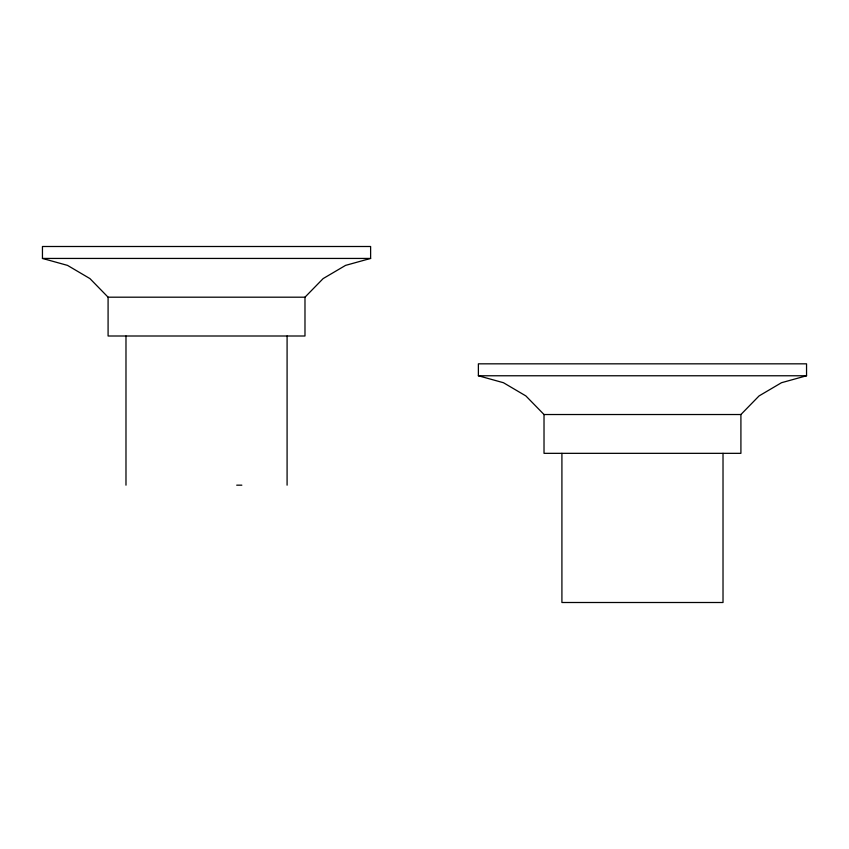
<?xml version="1.0" encoding="UTF-8"?>
<svg xmlns="http://www.w3.org/2000/svg" width="849" height="849" viewBox="0 0 849 849"><rect width="100%" height="100%" fill="white"/><g stroke="black" fill="none" stroke-linecap="round" stroke-linejoin="round"><path stroke-width="1.27" d="M304.982 297.192L323.14 278.589L345.554 265.387L370.62 258.436L370.62 246.497L42.45 246.497L42.45 258.436L67.517 265.387L89.93 278.589L108.088 297.192L108.088 336.002L304.982 336.002L304.982 297.192L108.088 297.192M740.912 414.524L759.07 395.921L781.483 382.719L806.55 375.767L806.55 363.828L478.38 363.828L478.38 375.767L503.446 382.719L525.86 395.921L544.018 414.524L544.018 453.334L740.912 453.334L740.912 414.524L544.018 414.524M42.45 258.436L370.62 258.436M478.38 375.767L806.55 375.767M236.712 485.172L241.848 485.172M723.019 453.334L723.019 602.503L561.911 602.503L561.911 453.334M287.089 336.002L287.089 485.172M125.981 336.002L125.981 485.172"/></g></svg>
